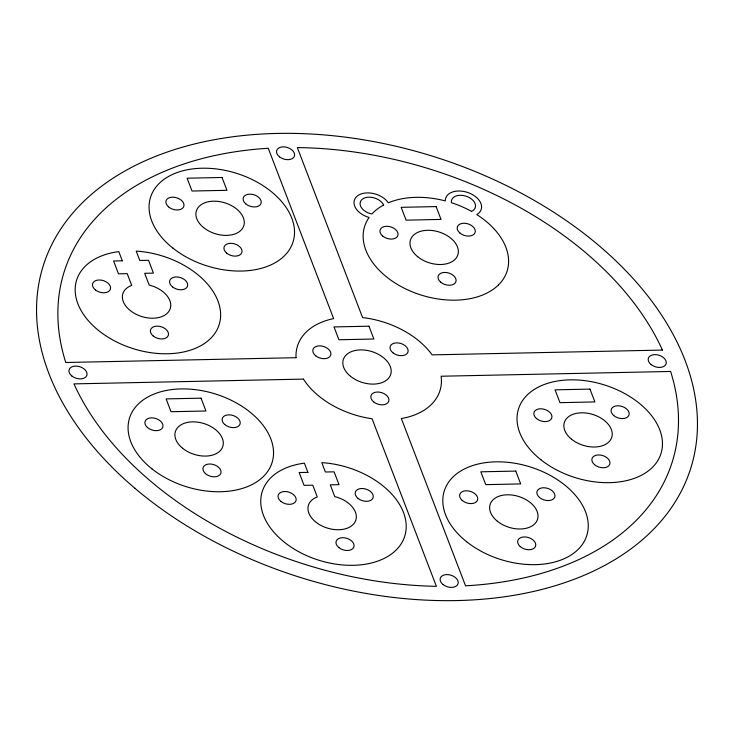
<?xml version="1.0" encoding="UTF-8"?>
<svg xmlns="http://www.w3.org/2000/svg" width="734" height="734" viewBox="0 0 734 734"><rect width="100%" height="100%" fill="white"/><g stroke="black" fill="none" stroke-linecap="round" stroke-linejoin="round"><path stroke-width="1.1" d="M465.512 585.723L401.342 418.545A74.657 48.582 17.3 0 0 441.134 376.23L670.61 371.459A318.547 207.3 17.3 0 1 465.549 585.815M222.035 177.481L187.097 178.206L192.024 191.033L226.953 190.308L222.035 177.481M436.106 206.593L401.168 207.318L406.095 220.154L441.033 219.42L436.106 206.593M122.321 260.809L113.587 260.983L118.477 273.819L127.221 273.644L131.716 285.434A24.837 16.166 17.3 0 0 132.047 311.877A24.837 16.166 17.3 0 0 169.068 311.078A24.837 16.166 17.3 0 0 149.176 285.058L144.69 273.296L153.434 273.131L148.534 260.295L139.799 260.469L136.23 251.12A74.657 48.582 17.3 0 1 217.824 328.153A74.657 48.582 17.3 0 1 99.989 331.612A74.657 48.582 17.3 0 1 118.816 251.624L122.321 260.809M368.945 326.199L334.007 326.924L338.934 339.75L373.872 339.025L368.945 326.199M296.031 357.697L65.757 362.495A318.547 207.3 17.3 0 1 268.249 148.277L333.631 318.611A74.657 48.582 17.3 0 0 296.031 357.697M662.407 350.072L432.124 354.871A74.657 48.582 17.3 0 0 362.596 317.593L297.334 147.58A318.547 207.3 17.3 0 1 662.407 350.072M303.445 379.102L73.969 383.882A318.547 207.3 17.3 0 0 436.391 586.328L372.065 418.747A74.657 48.582 17.3 0 1 303.445 379.102M589.98 389.103L555.042 389.837L559.969 402.663L594.907 401.929L589.98 389.103M201.043 398.177L166.104 398.901L171.031 411.728L205.96 411.003L201.043 398.177M307.904 472.357L299.16 472.522L304.059 485.358L312.794 485.183L317.299 496.973A24.837 16.166 17.3 0 0 317.629 523.415A24.837 16.166 17.3 0 0 354.65 522.617A24.837 16.166 17.3 0 0 334.759 496.597L330.272 484.835L339.007 484.669L334.117 471.834L325.373 472.008L321.804 462.659A74.657 48.582 17.3 0 1 403.397 539.692A74.657 48.582 17.3 0 1 285.572 543.16A74.657 48.582 17.3 0 1 304.399 463.172L307.904 472.357M515.763 471.09L480.825 471.815L485.752 484.651L520.69 483.917L515.763 471.09M540.885 459.768A74.657 48.582 17.3 0 0 660.829 454.062A74.657 48.582 17.3 0 0 567.529 379.937A74.657 48.582 17.3 0 0 540.885 459.768M594.448 464.594A9.313 6.065 17.3 0 0 609.67 464.521A9.313 6.065 17.3 0 0 598.65 454.933A9.313 6.065 17.3 0 0 594.448 464.594M613.642 415.426A9.313 6.065 17.3 0 0 628.864 415.352A9.313 6.065 17.3 0 0 617.844 405.764A9.313 6.065 17.3 0 0 613.642 415.426M536.407 418.435A9.313 6.065 17.3 0 0 551.629 418.362A9.313 6.065 17.3 0 0 540.609 408.774A9.313 6.065 17.3 0 0 536.407 418.435M571.566 439.226A24.837 16.166 17.3 0 0 611.624 437.675A24.837 16.166 17.3 0 0 580.915 412.82A24.837 16.166 17.3 0 0 571.566 439.226M182.628 448.291A24.837 16.166 17.3 0 0 222.686 446.749A24.837 16.166 17.3 0 0 191.978 421.885A24.837 16.166 17.3 0 0 182.628 448.291M147.47 427.509A9.313 6.065 17.3 0 0 162.682 427.436A9.313 6.065 17.3 0 0 151.672 417.848A9.313 6.065 17.3 0 0 147.47 427.509M224.705 424.491A9.313 6.065 17.3 0 0 239.917 424.417A9.313 6.065 17.3 0 0 228.898 414.829A9.313 6.065 17.3 0 0 224.705 424.491M205.511 473.659A9.313 6.065 17.3 0 0 220.723 473.586A9.313 6.065 17.3 0 0 209.704 463.998A9.313 6.065 17.3 0 0 205.511 473.659M151.938 468.833A74.657 48.582 17.3 0 0 271.892 463.136A74.657 48.582 17.3 0 0 178.591 389.002A74.657 48.582 17.3 0 0 151.938 468.833M338.934 547.647A9.313 6.065 17.3 0 0 353.898 546.931A9.313 6.065 17.3 0 0 342.246 537.683A9.313 6.065 17.3 0 0 338.934 547.647M281.012 501.487A9.313 6.065 17.3 0 0 295.976 500.762A9.313 6.065 17.3 0 0 284.324 491.523A9.313 6.065 17.3 0 0 281.012 501.487M358.128 498.469A9.313 6.065 17.3 0 0 373.092 497.753A9.313 6.065 17.3 0 0 361.44 488.505A9.313 6.065 17.3 0 0 358.128 498.469M350.531 376.313A24.837 16.166 17.3 0 0 390.589 374.771A24.837 16.166 17.3 0 0 359.88 349.916A24.837 16.166 17.3 0 0 350.531 376.313M373.808 402.012A9.313 6.065 17.3 0 0 388.763 401.278A9.313 6.065 17.3 0 0 377.092 392.039A9.313 6.065 17.3 0 0 373.808 402.012M315.767 355.852A9.313 6.065 17.3 0 0 330.722 355.118A9.313 6.065 17.3 0 0 319.051 345.879A9.313 6.065 17.3 0 0 315.767 355.852M392.993 352.843A9.313 6.065 17.3 0 0 407.948 352.1A9.313 6.065 17.3 0 0 396.287 342.87A9.313 6.065 17.3 0 0 392.993 352.843M134.937 488.303A339.218 220.75 17.3 0 0 686.776 479.302A339.218 220.75 17.3 0 0 279.296 133.395A339.218 220.75 17.3 0 0 134.937 488.303M71.914 376.065A9.313 6.065 17.3 0 0 86.869 375.331A9.313 6.065 17.3 0 0 75.207 366.092A9.313 6.065 17.3 0 0 71.914 376.065M279.489 156.837A9.313 6.065 17.3 0 0 294.444 156.103A9.313 6.065 17.3 0 0 282.773 146.873A9.313 6.065 17.3 0 0 279.489 156.837M651.15 364.605A9.313 6.065 17.3 0 0 666.105 363.871A9.313 6.065 17.3 0 0 654.434 354.641A9.313 6.065 17.3 0 0 651.15 364.605M443.088 584.558A9.313 6.065 17.3 0 0 458.044 583.814A9.313 6.065 17.3 0 0 446.373 574.584A9.313 6.065 17.3 0 0 443.088 584.558M172.93 248.147A74.657 48.582 17.3 0 0 292.884 242.44A74.657 48.582 17.3 0 0 199.584 168.306A74.657 48.582 17.3 0 0 172.93 248.147M226.503 252.973A9.313 6.065 17.3 0 0 241.715 252.9A9.313 6.065 17.3 0 0 230.696 243.312A9.313 6.065 17.3 0 0 226.503 252.973M245.697 203.795A9.313 6.065 17.3 0 0 260.909 203.722A9.313 6.065 17.3 0 0 249.89 194.134A9.313 6.065 17.3 0 0 245.697 203.795M168.462 206.814A9.313 6.065 17.3 0 0 183.674 206.74A9.313 6.065 17.3 0 0 172.664 197.152A9.313 6.065 17.3 0 0 168.462 206.814M203.612 227.595A24.837 16.166 17.3 0 0 243.679 226.054A24.837 16.166 17.3 0 0 212.97 201.199A24.837 16.166 17.3 0 0 203.612 227.595M172.545 286.93A9.313 6.065 17.3 0 0 187.509 286.214A9.313 6.065 17.3 0 0 175.866 276.966A9.313 6.065 17.3 0 0 172.545 286.93M95.429 289.939A9.313 6.065 17.3 0 0 110.394 289.224A9.313 6.065 17.3 0 0 98.751 279.984A9.313 6.065 17.3 0 0 95.429 289.939M153.351 336.108A9.313 6.065 17.3 0 0 168.315 335.383A9.313 6.065 17.3 0 0 156.672 326.144A9.313 6.065 17.3 0 0 153.351 336.108M498.478 284.93A74.657 48.582 17.3 0 0 476.779 214.567A18.634 12.12 17.3 0 0 469.888 193.308A18.634 12.12 17.3 0 0 445.29 200.914A74.657 48.582 17.3 0 0 388.295 202.813A18.634 12.12 17.3 0 0 357.522 195.84A18.634 12.12 17.3 0 0 369.092 217.466A74.657 48.582 17.3 0 0 402.883 287.508A74.657 48.582 17.3 0 0 498.478 284.93M383.625 205.043A74.657 48.582 17.3 0 0 371.909 213.979A12.423 8.083 17.3 0 1 360.119 204.428A12.423 8.083 17.3 0 1 369.633 197.171A12.423 8.083 17.3 0 1 383.625 205.043M471.494 211.401A74.657 48.582 17.3 0 0 451.419 202.703A12.423 8.083 17.3 0 1 467.741 196.813A12.423 8.083 17.3 0 1 471.494 211.401M417.692 256.716A24.837 16.166 17.3 0 0 457.75 255.166A24.837 16.166 17.3 0 0 427.041 230.311A24.837 16.166 17.3 0 0 417.692 256.716M382.533 235.926A9.313 6.065 17.3 0 0 397.745 235.853A9.313 6.065 17.3 0 0 386.735 226.265A9.313 6.065 17.3 0 0 382.533 235.926M459.768 232.907A9.313 6.065 17.3 0 0 474.981 232.834A9.313 6.065 17.3 0 0 463.961 223.246A9.313 6.065 17.3 0 0 459.768 232.907M440.574 282.085A9.313 6.065 17.3 0 0 455.786 282.012A9.313 6.065 17.3 0 0 444.776 272.424A9.313 6.065 17.3 0 0 440.574 282.085M497.349 521.213A24.837 16.166 17.3 0 0 537.407 519.663A24.837 16.166 17.3 0 0 506.699 494.808A24.837 16.166 17.3 0 0 497.349 521.213M462.191 500.423A9.313 6.065 17.3 0 0 477.412 500.349A9.313 6.065 17.3 0 0 466.393 490.762A9.313 6.065 17.3 0 0 462.191 500.423M539.426 497.413A9.313 6.065 17.3 0 0 554.647 497.331A9.313 6.065 17.3 0 0 543.628 487.752A9.313 6.065 17.3 0 0 539.426 497.413M520.232 546.582A9.313 6.065 17.3 0 0 535.453 546.509A9.313 6.065 17.3 0 0 524.434 536.921A9.313 6.065 17.3 0 0 520.232 546.582M466.668 541.756A74.657 48.582 17.3 0 0 586.613 536.049A74.657 48.582 17.3 0 0 493.312 461.925A74.657 48.582 17.3 0 0 466.668 541.756"/></g></svg>
